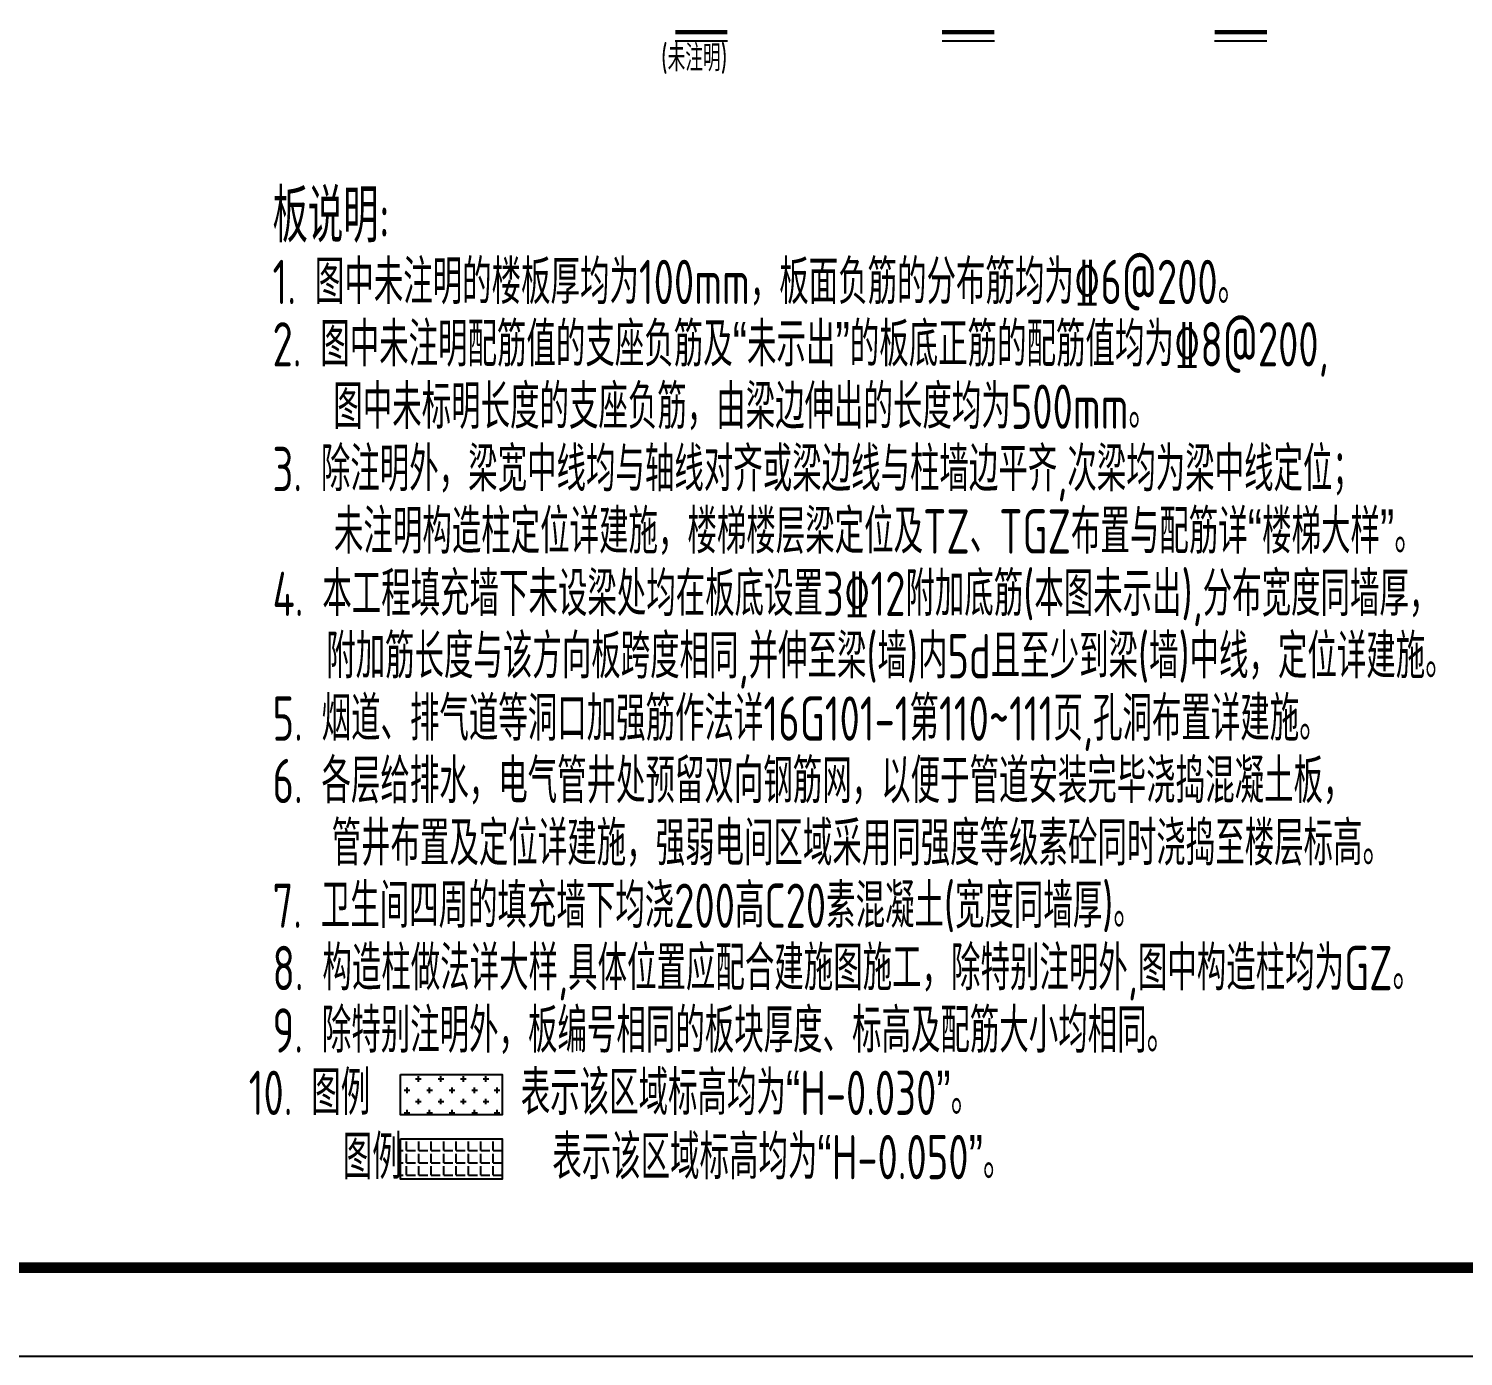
# Model space of a CAD drawing. Extents: x -441005 to 725361, y -182459 to 319313.
# Drawn here: x 202313 to 218507, y 54050 to 69030 of the extents above; entities that cross this region are included whole.
import ezdxf
from ezdxf.enums import TextEntityAlignment as Align

# ---------------------------------------------------------------- set-up
doc = ezdxf.new("R2010")
doc.units = 0
doc.header["$LTSCALE"] = 100
doc.layers.get('0').update_dxf_attribs({"linetype": 'CONTINUOUS'})
for name, color, linetype in [('B板筋标注', 7, 'CONTINUOUS'), ('D大样&索引', 7, 'CONTINUOUS'), ('S说明&图名', 4, 'CONTINUOUS'), ('图框', 7, 'CONTINUOUS')]:
    doc.layers.add(name, color=color, linetype=linetype)
doc.styles.add('TSSD_Rein', font='Tssdeng.shx', dxfattribs={"width": 0.7, "bigfont": '1.shx'})

# ---------------------------------------------------------------- blocks, each defined once
blk = doc.blocks.new('A2+1_2')
at = {"layer": '图框'}
blk.add_lwpolyline([(0, 0), (89100, 0), (89100, 42000), (0, 42000)], close=True, dxfattribs=at)
at = {"layer": '图框', "const_width": 120}
blk.add_lwpolyline([(2500, 1000), (88100, 1000), (88100, 41000), (2500, 41000)], close=True, dxfattribs=at)

msp = doc.modelspace()

# ---------------------------------------------------------------- hatches: boundary and pattern name
at = {"layer": 'B板筋标注'}
h = msp.add_hatch(dxfattribs=at)
h.set_pattern_fill('CROSS', color=6, scale=20, style=0)
h.set_pattern_definition([(0, (380924.06, 176813.07), (127, 127), [63.5, -190.5]), (90, (380955.81, 176781.32), (-127, 127), [63.5, -190.5])])
h.paths.add_polyline_path([(207658.7, 57228), (206509.7, 57228), (206509.7, 56775), (207658.7, 56775)])
h = msp.add_hatch(dxfattribs=at)
h.set_pattern_fill('ANGLE', color=5, scale=20, style=0)
h.set_pattern_definition([(0, (150000, 188250), (0, 139.7), [101.6, -38.1]), (90, (150000, 188250), (-139.7, 9e-15), [101.6, -38.1])])
h.paths.add_polyline_path([(207658.7, 56503), (206509.7, 56503), (206509.7, 56050), (207658.7, 56050)])

# ---------------------------------------------------------------- linework, layer by layer
at = {"layer": 'D大样&索引'}
for p, q in [((209610.8, 68892), (210200.9, 68892)), ((212623.9, 68892), (213214, 68892)), ((215699.6, 68892), (216289.7, 68892))]:
    msp.add_line(p, q, dxfattribs=at)
at = {"layer": 'D大样&索引', "const_width": 50}
for points in [[(209610.8, 68992.1), (210200.9, 68992.1)], [(212623.9, 68992.1), (213214, 68992.1)], [(215699.6, 68992.1), (216289.7, 68992.1)]]:
    msp.add_lwpolyline(points, dxfattribs=at)
at = {"layer": 'S说明&图名'}
for points in [[(206509.7, 57228), (207658.7, 57228), (207658.7, 56775), (206509.7, 56775)], [(206509.7, 56503), (207658.7, 56503), (207658.7, 56050), (206509.7, 56050)]]:
    msp.add_lwpolyline(points, close=True, dxfattribs=at)

# ---------------------------------------------------------------- block references
msp.add_blockref('A2+1_2', (139600, 54050))

# ---------------------------------------------------------------- texts
at = {"layer": 'D大样&索引', "style": 'TSSD_Rein', "width": 0.7}
msp.add_text('(未注明)', height=300, dxfattribs=at).set_placement((209451.2, 68850), align=Align.TOP_LEFT)
at = {"layer": 'S说明&图名', "style": 'TSSD_Rein', "width": 0.7}
for s, height, p in [('板说明:', 600, (205065.6, 66618.9)), ('1. 图中未注明的楼板厚均为100mm，板面负筋的分布筋均为%%1326@200。', 500, (205065.6, 65922.8)), ('2. 图中未注明配筋值的支座负筋及“未示出”的板底正筋的配筋值均为%%1328@200,', 500, (205065.6, 65218.9)), ('   图中未标明长度的支座负筋，由梁边伸出的长度均为500mm。', 500, (205114.4, 64515.1)), ('3. 除注明外，梁宽中线均与轴线对齐或梁边线与柱墙边平齐,次梁均为梁中线定位；', 500, (205065.6, 63811.3)), ('   未注明构造柱定位详建施，楼梯楼层梁定位及TZ、TGZ布置与配筋详“楼梯大样”。', 500, (205121.7, 63107.4)), ('4. 本工程填充墙下未设梁处均在板底设置3%%13212附加底筋(本图未示出),分布宽度同墙厚，', 500, (205065.6, 62403.6)), ('附加筋长度与该方向板跨度相同,并伸至梁(墙)内5d且至少到梁(墙)中线，定位详建施。', 500, (205670.9, 61699.7)), ('5. 烟道、排气道等洞口加强筋作法详16G101-1第110~111页,孔洞布置详建施。', 500, (205065.6, 60995.9)), ('6. 各层给排水，电气管井处预留双向钢筋网，以便于管道安装完毕浇捣混凝土板，', 500, (205065.6, 60292)), ('   管井布置及定位详建施，强弱电间区域采用同强度等级素砼同时浇捣至楼层标高。', 500, (205095, 59588.2)), ('7. 卫生间四周的填充墙下均浇200高C20素混凝土(宽度同墙厚)。', 500, (205065.6, 58884.3)), ('8. 构造柱做法详大样,具体位置应配合建施图施工，除特别注明外,图中构造柱均为GZ。', 500, (205065.6, 58180.5)), ('9. 除特别注明外，板编号相同的板块厚度、标高及配筋大小均相同。', 500, (205065.6, 57476.6)), ('10. 图例        表示该区域标高均为“H-0.030”。', 500, (204796.2, 56772.8)), ('     图例        表示该区域标高均为“H-0.050”。', 500, (204796.2, 56047.8))]:
    msp.add_text(s, height=height, dxfattribs=at).set_placement(p)

doc.saveas('drawing.dxf')
